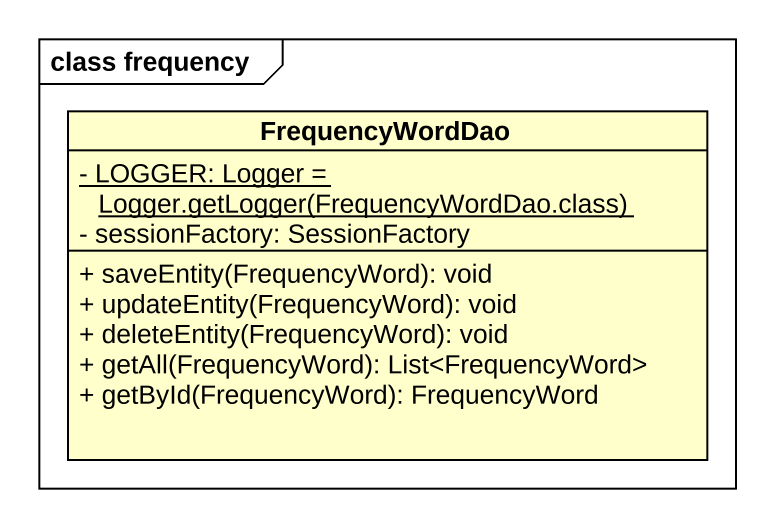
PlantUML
@startuml
mainframe class frequency
hide circle
hide empty members
skinparam classAttributeIconSize 0
class FrequencyWordDao {
  {static} {field} - LOGGER: Logger = Logger.getLogger(FrequencyWordDao.class)
  - sessionFactory: SessionFactory
  + saveEntity(FrequencyWord): void
  + updateEntity(FrequencyWord): void
  + deleteEntity(FrequencyWord): void
  + getAll(FrequencyWord): List<FrequencyWord>
  + getById(FrequencyWord): FrequencyWord
}
@enduml
